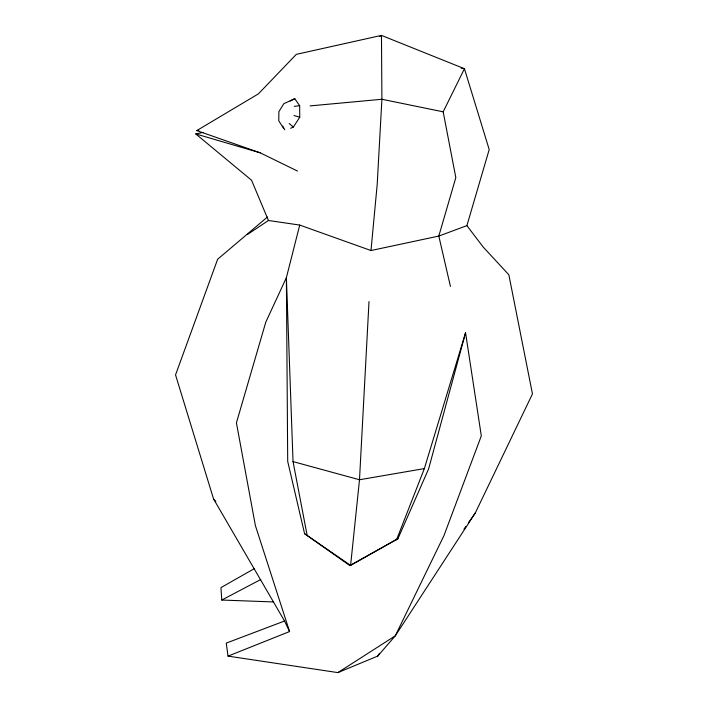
<?xml version="1.0" encoding="UTF-8"?>
<svg xmlns="http://www.w3.org/2000/svg" width="708" height="708" viewBox="0 0 708 708"><rect width="100%" height="100%" fill="white"/><g stroke="black" fill="none" stroke-linecap="round" stroke-linejoin="round"><path stroke-width="1.06" d="M369.01 301.537L359.496 479.759L350.602 565.409L349.832 565.577L304.59 533.717L287.705 461.412L286.377 277.686L299.723 225.073L370.992 250.535L438.81 236.065L466.891 225.631L489.201 149.547L464.439 68.729L381.47 35.4L296.325 54.357L258.367 93.89L196.762 130.591L260.19 152.822L297.484 171.053M370.992 250.535L377.205 184.31L381.904 99.27L381.47 35.4L379.824 36.515M228.029 656.121L289.572 631.554L284.545 621.005L226.224 643.121L228.029 656.121L337.893 672.6L377.753 656.077L395.285 635.828L443.934 535.664L481.307 435.889L465.554 332.778L428.606 468.917L397.94 538.691L350.602 565.409L304.59 533.717M396.524 539.832L424.366 468.59L465.554 332.778M337.893 672.6L395.285 635.828L475.307 512.937L532.46 393.922L508.84 274.766L483.183 247.048L466.891 225.631M450.438 286.43L438.81 236.065L455.819 177.593L443.181 111.82L464.439 68.729L461.174 68.18M377.753 656.077L379.444 653.334M290.652 128.298L293.342 127.068L299.75 117.209L299.67 105.687L294.767 98.677L283.855 103.687L278.872 111.634L278.784 120.847L283.439 128.13M463.952 529.203L465.846 526.486M468.369 522.876L475.307 512.937M284.545 621.005L213.568 498.99L175.54 374.904L217.639 259.252L267.403 217.029M247.428 234.49L268.456 220.48L299.723 225.073M254.579 568.497L220.949 587.622L221.772 600.039L273.483 601.942M349.832 565.577L397.94 538.691M221.772 600.039L260.739 579.525M290.147 101.076L294.767 98.677M268.456 220.48L251.57 180.257L195.753 133.918L203.276 132.414M424.366 468.59L359.496 479.759L293.041 461.598L286.377 277.686L265.792 322.14L236.419 422.844L255.402 525.619L289.572 631.554M196.762 130.591L198.913 130.272M294.262 106.35L299.67 105.687M310.06 105.908L381.904 99.27L443.181 111.82M195.753 133.918L260.19 152.822M294.032 115.519L299.75 117.209M289.191 123.511L293.342 127.068M213.568 498.99L215.807 501.406M282.749 126.077L284.775 129.821M293.041 461.598L307.086 535.071"/></g></svg>
